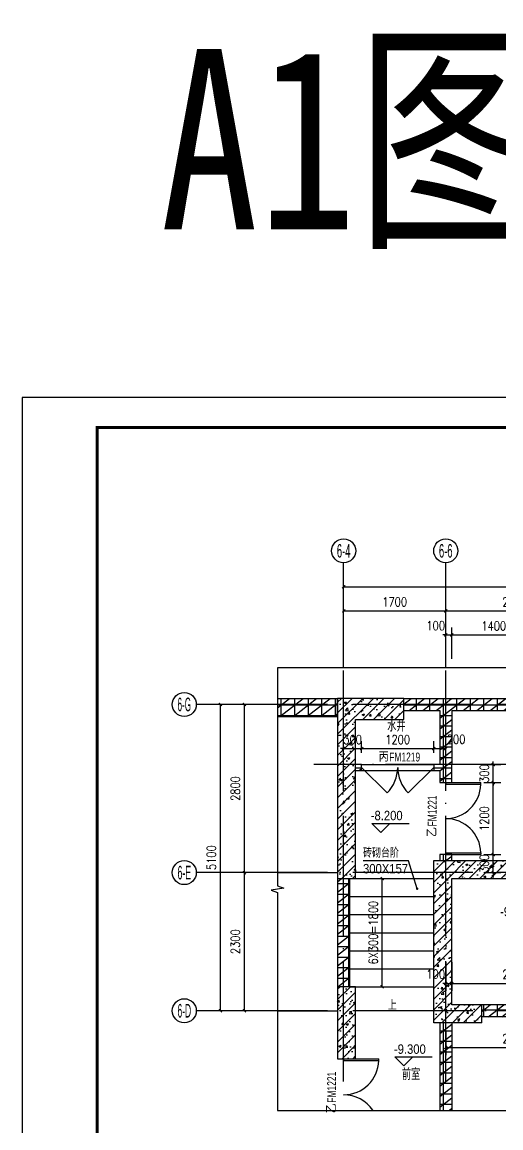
# Model space of a CAD drawing. Extents: x 718358 to 1668613, y -348838 to -159582.
# Drawn here: x 718358 to 726332, y -183443 to -165032 of the extents above; entities that cross this region are included whole.
import ezdxf
from ezdxf.enums import TextEntityAlignment as Align

# ---------------------------------------------------------------- set-up
doc = ezdxf.new("R2010")
doc.units = 0
doc.header["$LTSCALE"] = 1000
doc.linetypes.add('DOTE', pattern=[2.42, 2, -0.2, 0.02, -0.2])
for name, color, linetype in [('00-楼栋', 2, 'Continuous'), ('建-图框', 4, 'Continuous'), ('建-墙体', 2, 'Continuous'), ('建-尺寸', 73, 'Continuous'), ('建-引出', 3, 'Continuous'), ('建-影线', 8, 'Continuous'), ('建-房间名', 7, 'Continuous'), ('建-柱子', 6, 'Continuous'), ('建-标高', 3, 'Continuous'), ('建-楼梯', 4, 'Continuous'), ('建-符号', 3, 'Continuous'), ('建-符号说明', 7, 'Continuous'), ('建-轴标', 3, 'Continuous'), ('建-轴网', 14, 'DOTE'), ('建-门', 4, 'Continuous'), ('建-门窗', 4, 'Continuous'), ('建-门窗-编号', 7, 'Continuous')]:
    doc.layers.add(name, color=color, linetype=linetype)
doc.styles.add('-黑体', font='simhei.ttf', dxfattribs={"width": 0.8})
doc.styles.add('_TCH_AXIS', font='gt宽度调整.shx', dxfattribs={"bigfont": 'gt国标汉字.shx'})
doc.styles.add('_TCH_DIM', font='gt单线西文.shx', dxfattribs={"width": 0.8, "bigfont": 'gt单线中文.shx'})
doc.styles.add('_TCH_WINDOW', font='gt单线西文.shx', dxfattribs={"height": 3.5, "bigfont": 'gt单线中文.shx'})
doc.styles.add('DIM_FONT', font='SIMPLEX.shx', dxfattribs={"width": 0.8, "bigfont": 'GBCBIG.shx'})
doc.dimstyles.new('DIMN50', dxfattribs={"dimscale": 0.5, "dimtxt": 300, "dimasz": 100, "dimexe": 250, "dimexo": 300, "dimgap": 150, "dimtad": 1, "dimdec": 0, "dimzin": 0, "dimdsep": 46, "dimtxsty": 'DIM_FONT', "dimblk": 'ARCHTICK', "dimcen": 0.09, "dimdle": 1, "dimclrt": 7, "dimazin": 2, "dimtfac": 1, "dimtdec": 0, "dimtix": 1, "dimtmove": 2, "dimatfit": 3, "dimldrblk": 'ARCHTICK', "dimfxl": 1, "dimtolj": 1, "dimtzin": 0, "dimarcsym": 0})
pattern_1 = [(45, (0, 0), (-88.388348, 88.388348), []), (50, (0, 0), (358.63009, -31.37607), [37.5, -412.5]), (355, (0, 0), (-69.37567, 376.09607), [30, -330]), (100.4514, (29.9, -2.6), (289.25469, 344.71977), [31.8701, -350.57106]), (46.1842, (0, 100), (533.62052, -82.7595), [56.25, -618.75]), (96.6356, (44.47, 93.1), (467.33135, 487.05894), [47.80514, -525.8565]), (351.1842, (0, 100), (467.33097, 487.0593), [45, -495]), (21, (50, 75), (298.45353, -201.30945), [37.5, -412.5]), (326, (50, 75), (121.65767, 362.57502), [30, -330]), (71.4514, (74.87, 58.22), (420.11131, 161.26525), [31.8701, -350.57106]), (37.5, (0, 0), (6.079928, 166.446927), [0, -326, 0, -335, 0, -331.25]), (7.5, (0, 0), (131.53477, 197.205856), [0, -191, 0, -318.5, 0, -126.25]), (327.5, (-111.5, 0), (266.911218, -11.277436), [0, -125, 0, -390, 0, -517.5]), (317.5, (-161.5, 0), (291.593085, 50.05249), [0, -162.5, 0, -259, 0, -367.5])]
pattern_2 = [(0, (0, 0), (0, 175), []), (37.875, (200, 0), (-84.807639, 109.038328), []), (90, (200, 0), (-225, 1e-14), [])]

# ---------------------------------------------------------------- blocks, each defined once
blk = doc.blocks.new('_ArchTick')
at = {"color": 0, "linetype": 'ByBlock', "const_width": 0.4}
blk.add_lwpolyline([(-0.5, -0.5), (0.5, 0.5)], dxfattribs=at)
blk = doc.blocks.new('*D835')
at = {"layer": 'Defpoints', "color": 0, "transparency": 16777216}
for p in [(724013, -177127), (723713, -177347), (724013, -177347)]:
    blk.add_point(p, dxfattribs=at)
at = {"layer": '建-尺寸', "color": 0, "lineweight": -2, "transparency": 16777216}
for p, q in [((723713, -177197), (723713, -177002)), ((724013, -177197), (724013, -177002)), ((723713, -177127), (723663, -177127)), ((723713, -177127), (724013, -177127)), ((724013, -177127), (724063, -177127))]:
    blk.add_line(p, q, dxfattribs=at)
at = {"layer": '建-尺寸', "color": 0, "lineweight": -2, "transparency": 16777216, "xscale": 50, "yscale": 50, "zscale": 50}
blk.add_blockref('_ArchTick', (723713, -177127), dxfattribs=at)
at = {"layer": '建-尺寸', "color": 0, "lineweight": -2, "transparency": 16777216, "xscale": 50, "yscale": 50, "zscale": 50, "rotation": 180}
blk.add_blockref('_ArchTick', (724013, -177127), dxfattribs=at)
at = {"layer": '建-尺寸', "color": 7, "transparency": 16777216, "insert": (723863, -176977), "char_height": 150, "attachment_point": 5, "style": 'DIM_FONT'}
blk.add_mtext('\\A1;300', dxfattribs=at)
blk = doc.blocks.new('*D836')
at = {"layer": 'Defpoints', "color": 0, "transparency": 16777216}
for p in [(725213, -177127), (724013, -177347), (725213, -177347)]:
    blk.add_point(p, dxfattribs=at)
at = {"layer": '建-尺寸', "color": 0, "lineweight": -2, "transparency": 16777216}
for p, q in [((724013, -177197), (724013, -177002)), ((725213, -177197), (725213, -177002)), ((724012, -177127), (725213, -177127))]:
    blk.add_line(p, q, dxfattribs=at)
at = {"layer": '建-尺寸', "color": 0, "lineweight": -2, "transparency": 16777216, "xscale": 50, "yscale": 50, "zscale": 50, "rotation": 180}
blk.add_blockref('_ArchTick', (724013, -177127), dxfattribs=at)
at = {"layer": '建-尺寸', "color": 0, "lineweight": -2, "transparency": 16777216, "xscale": 50, "yscale": 50, "zscale": 50}
blk.add_blockref('_ArchTick', (725213, -177127), dxfattribs=at)
at = {"layer": '建-尺寸', "color": 7, "transparency": 16777216, "insert": (724613, -176977), "char_height": 150, "attachment_point": 5, "style": 'DIM_FONT'}
blk.add_mtext('\\A1;1200', dxfattribs=at)
blk = doc.blocks.new('*D837')
at = {"layer": 'Defpoints', "color": 0, "transparency": 16777216}
for p in [(725413, -177127), (725213, -177347), (725413, -177347)]:
    blk.add_point(p, dxfattribs=at)
at = {"layer": '建-尺寸', "color": 0, "lineweight": -2, "transparency": 16777216}
for p, q in [((725213, -177197), (725213, -177002)), ((725413, -177197), (725413, -177002)), ((725212, -177127), (725413, -177127))]:
    blk.add_line(p, q, dxfattribs=at)
at = {"layer": '建-尺寸', "color": 0, "lineweight": -2, "transparency": 16777216, "xscale": 50, "yscale": 50, "zscale": 50, "rotation": 180}
blk.add_blockref('_ArchTick', (725213, -177127), dxfattribs=at)
at = {"layer": '建-尺寸', "color": 0, "lineweight": -2, "transparency": 16777216, "xscale": 50, "yscale": 50, "zscale": 50}
blk.add_blockref('_ArchTick', (725413, -177127), dxfattribs=at)
at = {"layer": '建-尺寸', "color": 7, "transparency": 16777216, "insert": (725586, -176972), "char_height": 150, "attachment_point": 5, "style": 'DIM_FONT'}
blk.add_mtext('\\A1;200', dxfattribs=at)
blk = doc.blocks.new('*D846')
at = {"layer": 'Defpoints', "color": 0, "transparency": 16777216}
for p in [(734613, -174435), (723713, -175606), (734613, -175606)]:
    blk.add_point(p, dxfattribs=at)
at = {"layer": '建-尺寸', "color": 0, "lineweight": -2, "transparency": 16777216}
for p, q in [((723713, -175456), (723713, -174310)), ((734613, -175456), (734613, -174310)), ((723712, -174435), (734614, -174435))]:
    blk.add_line(p, q, dxfattribs=at)
at = {"layer": '建-尺寸', "color": 0, "lineweight": -2, "transparency": 16777216, "xscale": 50, "yscale": 50, "zscale": 50, "rotation": 180}
blk.add_blockref('_ArchTick', (723713, -174435), dxfattribs=at)
at = {"layer": '建-尺寸', "color": 0, "lineweight": -2, "transparency": 16777216, "xscale": 50, "yscale": 50, "zscale": 50}
blk.add_blockref('_ArchTick', (734613, -174435), dxfattribs=at)
at = {"layer": '建-尺寸', "color": 7, "transparency": 16777216, "insert": (729163, -174285), "char_height": 150, "attachment_point": 5, "style": 'DIM_FONT'}
blk.add_mtext('\\A1;10900', dxfattribs=at)
blk = doc.blocks.new('*D852')
at = {"layer": 'Defpoints', "color": 0, "transparency": 16777216}
for p in [(726913, -175235), (725513, -175785), (726913, -175785)]:
    blk.add_point(p, dxfattribs=at)
at = {"layer": '建-尺寸', "color": 0, "lineweight": -2, "transparency": 16777216}
for p, q in [((725512, -175235), (726913, -175235)), ((725513, -175635), (725513, -175110)), ((726913, -175635), (726913, -175110))]:
    blk.add_line(p, q, dxfattribs=at)
at = {"layer": '建-尺寸', "color": 0, "lineweight": -2, "transparency": 16777216, "xscale": 50, "yscale": 50, "zscale": 50, "rotation": 180}
blk.add_blockref('_ArchTick', (725513, -175235), dxfattribs=at)
at = {"layer": '建-尺寸', "color": 0, "lineweight": -2, "transparency": 16777216, "xscale": 50, "yscale": 50, "zscale": 50}
blk.add_blockref('_ArchTick', (726913, -175235), dxfattribs=at)
at = {"layer": '建-尺寸', "color": 7, "transparency": 16777216, "insert": (726213, -175085), "char_height": 150, "attachment_point": 5, "style": 'DIM_FONT'}
blk.add_mtext('\\A1;1400', dxfattribs=at)
blk = doc.blocks.new('*D853')
at = {"layer": 'Defpoints', "color": 0, "transparency": 16777216}
for p in [(725513, -175235), (725413, -175785), (725513, -175785)]:
    blk.add_point(p, dxfattribs=at)
at = {"layer": '建-尺寸', "color": 0, "lineweight": -2, "transparency": 16777216}
for p, q in [((725413, -175235), (725363, -175235)), ((725413, -175635), (725413, -175110)), ((725413, -175235), (725513, -175235)), ((725513, -175635), (725513, -175110)), ((725513, -175235), (725563, -175235))]:
    blk.add_line(p, q, dxfattribs=at)
at = {"layer": '建-尺寸', "color": 0, "lineweight": -2, "transparency": 16777216, "xscale": 50, "yscale": 50, "zscale": 50}
blk.add_blockref('_ArchTick', (725413, -175235), dxfattribs=at)
at = {"layer": '建-尺寸', "color": 0, "lineweight": -2, "transparency": 16777216, "xscale": 50, "yscale": 50, "zscale": 50, "rotation": 180}
blk.add_blockref('_ArchTick', (725513, -175235), dxfattribs=at)
at = {"layer": '建-尺寸', "color": 7, "transparency": 16777216, "insert": (725246, -175080), "char_height": 150, "attachment_point": 5, "style": 'DIM_FONT'}
blk.add_mtext('\\A1;100', dxfattribs=at)
blk = doc.blocks.new('*D854')
at = {"layer": 'Defpoints', "color": 0, "transparency": 16777216}
for p in [(722060, -179193), (722559, -179193), (722559, -181493)]:
    blk.add_point(p, dxfattribs=at)
at = {"layer": '建-尺寸', "color": 0, "lineweight": -2, "transparency": 16777216}
for p, q in [((722409, -179193), (721935, -179193)), ((722060, -181493), (722060, -179192)), ((722409, -181493), (721935, -181493))]:
    blk.add_line(p, q, dxfattribs=at)
at = {"layer": '建-尺寸', "color": 0, "lineweight": -2, "transparency": 16777216, "xscale": 50, "yscale": 50, "zscale": 50}
for p, rotation in [((722060, -179193), 90), ((722060, -181493), 270)]:
    blk.add_blockref('_ArchTick', p, dxfattribs=dict(at, rotation=rotation))
at = {"layer": '建-尺寸', "color": 7, "transparency": 16777216, "insert": (721910, -180343), "char_height": 150, "attachment_point": 5, "rotation": 90, "style": 'DIM_FONT'}
blk.add_mtext('\\A1;2300', dxfattribs=at)
blk = doc.blocks.new('*D855')
at = {"layer": 'Defpoints', "color": 0, "transparency": 16777216}
for p in [(722060, -176393), (722559, -176393), (722559, -179193)]:
    blk.add_point(p, dxfattribs=at)
at = {"layer": '建-尺寸', "color": 0, "lineweight": -2, "transparency": 16777216}
for p, q in [((722409, -176393), (721935, -176393)), ((722060, -179193), (722060, -176392)), ((722409, -179193), (721935, -179193))]:
    blk.add_line(p, q, dxfattribs=at)
at = {"layer": '建-尺寸', "color": 0, "lineweight": -2, "transparency": 16777216, "xscale": 50, "yscale": 50, "zscale": 50}
for p, rotation in [((722060, -176393), 90), ((722060, -179193), 270)]:
    blk.add_blockref('_ArchTick', p, dxfattribs=dict(at, rotation=rotation))
at = {"layer": '建-尺寸', "color": 7, "transparency": 16777216, "insert": (721910, -177793), "char_height": 150, "attachment_point": 5, "rotation": 90, "style": 'DIM_FONT'}
blk.add_mtext('\\A1;2800', dxfattribs=at)
blk = doc.blocks.new('*D873')
at = {"layer": 'Defpoints', "color": 0, "transparency": 16777216}
for p in [(725896, -178893), (726205, -178893), (725896, -179193)]:
    blk.add_point(p, dxfattribs=at)
at = {"layer": '建-尺寸', "color": 0, "lineweight": -2, "transparency": 16777216}
for p, q in [((726046, -178893), (726330, -178893)), ((726205, -178893), (726205, -178843)), ((726205, -179193), (726205, -178893)), ((726046, -179193), (726330, -179193)), ((726205, -179193), (726205, -179243))]:
    blk.add_line(p, q, dxfattribs=at)
at = {"layer": '建-尺寸', "color": 0, "lineweight": -2, "transparency": 16777216, "xscale": 50, "yscale": 50, "zscale": 50}
for p, rotation in [((726205, -178893), 270), ((726205, -179193), 90)]:
    blk.add_blockref('_ArchTick', p, dxfattribs=dict(at, rotation=rotation))
at = {"layer": '建-尺寸', "color": 7, "transparency": 16777216, "insert": (726055, -179043), "char_height": 150, "attachment_point": 5, "rotation": 90, "style": 'DIM_FONT'}
blk.add_mtext('\\A1;300', dxfattribs=at)
blk = doc.blocks.new('*D874')
at = {"layer": 'Defpoints', "color": 0, "transparency": 16777216}
for p in [(725896, -177693), (726205, -177693), (725896, -178893)]:
    blk.add_point(p, dxfattribs=at)
at = {"layer": '建-尺寸', "color": 0, "lineweight": -2, "transparency": 16777216}
for p, q in [((726046, -177693), (726330, -177693)), ((726205, -178893), (726205, -177692)), ((726046, -178893), (726330, -178893))]:
    blk.add_line(p, q, dxfattribs=at)
at = {"layer": '建-尺寸', "color": 0, "lineweight": -2, "transparency": 16777216, "xscale": 50, "yscale": 50, "zscale": 50}
for p, rotation in [((726205, -177693), 90), ((726205, -178893), 270)]:
    blk.add_blockref('_ArchTick', p, dxfattribs=dict(at, rotation=rotation))
at = {"layer": '建-尺寸', "color": 7, "transparency": 16777216, "insert": (726055, -178293), "char_height": 150, "attachment_point": 5, "rotation": 90, "style": 'DIM_FONT'}
blk.add_mtext('\\A1;1200', dxfattribs=at)
blk = doc.blocks.new('*D875')
at = {"layer": 'Defpoints', "color": 0, "transparency": 16777216}
for p in [(725896, -177393), (726205, -177393), (725896, -177693)]:
    blk.add_point(p, dxfattribs=at)
at = {"layer": '建-尺寸', "color": 0, "lineweight": -2, "transparency": 16777216}
for p, q in [((726046, -177393), (726330, -177393)), ((726205, -177393), (726205, -177343)), ((726205, -177693), (726205, -177393)), ((726046, -177693), (726330, -177693)), ((726205, -177693), (726205, -177743))]:
    blk.add_line(p, q, dxfattribs=at)
at = {"layer": '建-尺寸', "color": 0, "lineweight": -2, "transparency": 16777216, "xscale": 50, "yscale": 50, "zscale": 50}
for p, rotation in [((726205, -177393), 270), ((726205, -177693), 90)]:
    blk.add_blockref('_ArchTick', p, dxfattribs=dict(at, rotation=rotation))
at = {"layer": '建-尺寸', "color": 7, "transparency": 16777216, "insert": (726055, -177543), "char_height": 150, "attachment_point": 5, "rotation": 90, "style": 'DIM_FONT'}
blk.add_mtext('\\A1;300', dxfattribs=at)
blk = doc.blocks.new('*D883')
at = {"layer": 'Defpoints', "color": 0, "transparency": 16777216}
for p in [(725413, -181693), (727713, -181693), (727713, -182106)]:
    blk.add_point(p, dxfattribs=at)
at = {"layer": '建-尺寸', "color": 0, "lineweight": -2, "transparency": 16777216}
for p, q in [((725413, -181843), (725413, -182231)), ((727713, -181843), (727713, -182231)), ((725412, -182106), (727713, -182106))]:
    blk.add_line(p, q, dxfattribs=at)
at = {"layer": '建-尺寸', "color": 0, "lineweight": -2, "transparency": 16777216, "xscale": 50, "yscale": 50, "zscale": 50, "rotation": 180}
blk.add_blockref('_ArchTick', (725413, -182106), dxfattribs=at)
at = {"layer": '建-尺寸', "color": 0, "lineweight": -2, "transparency": 16777216, "xscale": 50, "yscale": 50, "zscale": 50}
blk.add_blockref('_ArchTick', (727713, -182106), dxfattribs=at)
at = {"layer": '建-尺寸', "color": 7, "transparency": 16777216, "insert": (726563, -181956), "char_height": 150, "attachment_point": 5, "style": 'DIM_FONT'}
blk.add_mtext('\\A1;2300', dxfattribs=at)
blk = doc.blocks.new('*D974')
at = {"layer": 'Defpoints', "color": 0, "transparency": 16777216}
for p in [(724072, -179293), (724355, -179293), (724072, -181093)]:
    blk.add_point(p, dxfattribs=at)
at = {"layer": '建-尺寸', "color": 0, "lineweight": -2, "transparency": 16777216}
for p, q in [((724222, -179293), (724480, -179293)), ((724355, -181093), (724355, -179292)), ((724222, -181093), (724480, -181093))]:
    blk.add_line(p, q, dxfattribs=at)
at = {"layer": '建-尺寸', "color": 0, "lineweight": -2, "transparency": 16777216, "xscale": 50, "yscale": 50, "zscale": 50}
for p, rotation in [((724355, -179293), 90), ((724355, -181093), 270)]:
    blk.add_blockref('_ArchTick', p, dxfattribs=dict(at, rotation=rotation))
at = {"layer": '建-尺寸', "color": 7, "transparency": 16777216, "insert": (724205, -180193), "char_height": 150, "attachment_point": 5, "rotation": 90, "style": 'DIM_FONT'}
blk.add_mtext('\\A1;6X300=1800', dxfattribs=at)
blk = doc.blocks.new('*D980')
at = {"layer": 'Defpoints', "color": 0, "transparency": 16777216}
for p in [(725413, -180532), (725513, -180532), (725513, -181038)]:
    blk.add_point(p, dxfattribs=at)
at = {"layer": '建-尺寸', "color": 0, "lineweight": -2, "transparency": 16777216}
for p, q in [((725413, -180682), (725413, -181163)), ((725513, -180682), (725513, -181163)), ((725413, -181038), (725363, -181038)), ((725413, -181038), (725513, -181038)), ((725513, -181038), (725563, -181038))]:
    blk.add_line(p, q, dxfattribs=at)
at = {"layer": '建-尺寸', "color": 0, "lineweight": -2, "transparency": 16777216, "xscale": 50, "yscale": 50, "zscale": 50}
blk.add_blockref('_ArchTick', (725413, -181038), dxfattribs=at)
at = {"layer": '建-尺寸', "color": 0, "lineweight": -2, "transparency": 16777216, "xscale": 50, "yscale": 50, "zscale": 50, "rotation": 180}
blk.add_blockref('_ArchTick', (725513, -181038), dxfattribs=at)
at = {"layer": '建-尺寸', "color": 7, "transparency": 16777216, "insert": (725246, -180883), "char_height": 150, "attachment_point": 5, "style": 'DIM_FONT'}
blk.add_mtext('\\A1;100', dxfattribs=at)
blk = doc.blocks.new('*D981')
at = {"layer": 'Defpoints', "color": 0, "transparency": 16777216}
for p in [(725513, -180532), (727613, -180532), (727613, -181038)]:
    blk.add_point(p, dxfattribs=at)
at = {"layer": '建-尺寸', "color": 0, "lineweight": -2, "transparency": 16777216}
for p, q in [((725513, -180682), (725513, -181163)), ((727613, -180682), (727613, -181163)), ((725512, -181038), (727613, -181038))]:
    blk.add_line(p, q, dxfattribs=at)
at = {"layer": '建-尺寸', "color": 0, "lineweight": -2, "transparency": 16777216, "xscale": 50, "yscale": 50, "zscale": 50, "rotation": 180}
blk.add_blockref('_ArchTick', (725513, -181038), dxfattribs=at)
at = {"layer": '建-尺寸', "color": 0, "lineweight": -2, "transparency": 16777216, "xscale": 50, "yscale": 50, "zscale": 50}
blk.add_blockref('_ArchTick', (727613, -181038), dxfattribs=at)
at = {"layer": '建-尺寸', "color": 7, "transparency": 16777216, "insert": (726563, -180888), "char_height": 150, "attachment_point": 5, "style": 'DIM_FONT'}
blk.add_mtext('\\A1;2100', dxfattribs=at)
blk = doc.blocks.new('*D1055')
at = {"layer": 'Defpoints', "color": 0, "transparency": 16777216}
for p in [(721660, -176393), (722259, -176393), (722259, -181493)]:
    blk.add_point(p, dxfattribs=at)
at = {"layer": '建-尺寸', "color": 0, "lineweight": -2, "transparency": 16777216}
for p, q in [((722109, -176393), (721535, -176393)), ((721660, -181493), (721660, -176392)), ((722109, -181493), (721535, -181493))]:
    blk.add_line(p, q, dxfattribs=at)
at = {"layer": '建-尺寸', "color": 0, "lineweight": -2, "transparency": 16777216, "xscale": 50, "yscale": 50, "zscale": 50}
for p, rotation in [((721660, -176393), 90), ((721660, -181493), 270)]:
    blk.add_blockref('_ArchTick', p, dxfattribs=dict(at, rotation=rotation))
at = {"layer": '建-尺寸', "color": 7, "transparency": 16777216, "insert": (721510, -178943), "char_height": 150, "attachment_point": 5, "rotation": 90, "style": 'DIM_FONT'}
blk.add_mtext('\\A1;5100', dxfattribs=at)
blk = doc.blocks.new('*D1059')
at = {"layer": 'Defpoints', "color": 0, "transparency": 16777216}
for p in [(727713, -174835), (725413, -175785), (727713, -175785)]:
    blk.add_point(p, dxfattribs=at)
at = {"layer": '建-尺寸', "color": 0, "lineweight": -2, "transparency": 16777216}
for p, q in [((725413, -175635), (725413, -174710)), ((727713, -175635), (727713, -174710)), ((725412, -174835), (727713, -174835))]:
    blk.add_line(p, q, dxfattribs=at)
at = {"layer": '建-尺寸', "color": 0, "lineweight": -2, "transparency": 16777216, "xscale": 50, "yscale": 50, "zscale": 50, "rotation": 180}
blk.add_blockref('_ArchTick', (725413, -174835), dxfattribs=at)
at = {"layer": '建-尺寸', "color": 0, "lineweight": -2, "transparency": 16777216, "xscale": 50, "yscale": 50, "zscale": 50}
blk.add_blockref('_ArchTick', (727713, -174835), dxfattribs=at)
at = {"layer": '建-尺寸', "color": 7, "transparency": 16777216, "insert": (726563, -174685), "char_height": 150, "attachment_point": 5, "style": 'DIM_FONT'}
blk.add_mtext('\\A1;2300', dxfattribs=at)
blk = doc.blocks.new('*D1060')
at = {"layer": 'Defpoints', "color": 0, "transparency": 16777216}
for p in [(725413, -174835), (723713, -175785), (725413, -175785)]:
    blk.add_point(p, dxfattribs=at)
at = {"layer": '建-尺寸', "color": 0, "lineweight": -2, "transparency": 16777216}
for p, q in [((723713, -175635), (723713, -174710)), ((725413, -175635), (725413, -174710)), ((723712, -174835), (725413, -174835))]:
    blk.add_line(p, q, dxfattribs=at)
at = {"layer": '建-尺寸', "color": 0, "lineweight": -2, "transparency": 16777216, "xscale": 50, "yscale": 50, "zscale": 50, "rotation": 180}
blk.add_blockref('_ArchTick', (723713, -174835), dxfattribs=at)
at = {"layer": '建-尺寸', "color": 0, "lineweight": -2, "transparency": 16777216, "xscale": 50, "yscale": 50, "zscale": 50}
blk.add_blockref('_ArchTick', (725413, -174835), dxfattribs=at)
at = {"layer": '建-尺寸', "color": 7, "transparency": 16777216, "insert": (724563, -174685), "char_height": 150, "attachment_point": 5, "style": 'DIM_FONT'}
blk.add_mtext('\\A1;1700', dxfattribs=at)

msp = doc.modelspace()

# ---------------------------------------------------------------- hatches: boundary and pattern name
at = {"layer": '建-影线'}
h = msp.add_hatch(dxfattribs=at)
h.set_pattern_fill('空心砖', color=256, scale=50, style=0)
h.set_pattern_definition(pattern_2)
h.paths.add_polyline_path([(723612.8, -176592.7), (723612.8, -176292.7), (722609.5, -176292.7), (722609.5, -176592.7)])
h = msp.add_hatch(dxfattribs=at)
h.set_pattern_fill('钢筋混凝土', color=256, scale=50, style=0)
h.set_pattern_definition(pattern_1)
h.paths.add_polyline_path([(724712.8, -176292.7), (723612.8, -176292.7), (723612.8, -179292.7), (723912.8, -179292.7), (723912.8, -176642.7), (724712.8, -176642.7)])
h = msp.add_hatch(dxfattribs=at)
h.set_pattern_fill('空心砖', color=256, scale=50, style=0)
h.set_pattern_definition(pattern_2)
h.paths.add_polyline_path([(724712.8, -176292.7), (724712.8, -176492.7), (725312.8, -176492.7), (725412.8, -176426), (725412.8, -176292.7)])
h = msp.add_hatch(dxfattribs=at)
h.set_pattern_fill('空心砖', color=256, scale=50, style=0)
h.set_pattern_definition(pattern_2)
h.paths.add_polyline_path([(725412.8, -176426), (725512.8, -176492.7), (732212.8, -176492.7), (732312.8, -176426), (732312.8, -176292.7), (725412.8, -176292.7)])
h = msp.add_hatch(dxfattribs=at)
h.set_pattern_fill('空心砖', color=256, scale=50, style=0)
h.set_pattern_definition(pattern_2)
h.paths.add_polyline_path([(725412.8, -176426), (725312.8, -176492.7), (725312.8, -177392.7), (725379.5, -177426), (725512.8, -177392.7), (725512.8, -176492.7)])
h = msp.add_hatch(dxfattribs=at)
h.set_pattern_fill('空心砖', color=256, scale=50, style=0)
h.set_pattern_definition(pattern_2)
h.paths.add_polyline_path([(723912.8, -177392.7), (723912.8, -177492.7), (724012.8, -177492.7), (724012.8, -177392.7)])
h = msp.add_hatch(dxfattribs=at)
h.set_pattern_fill('空心砖', color=256, scale=50, style=0)
h.set_pattern_definition(pattern_2)
h.paths.add_polyline_path([(725312.8, -177392.7), (725212.8, -177392.7), (725212.8, -177492.7), (725312.8, -177492.7), (725379.5, -177426)])
h = msp.add_hatch(dxfattribs=at)
h.set_pattern_fill('空心砖', color=256, scale=50, style=0)
h.set_pattern_definition(pattern_2)
h.paths.add_polyline_path([(725312.8, -177492.7), (725312.8, -177692.9), (725512.8, -177692.9), (725512.8, -177392.7), (725379.5, -177426)])
h = msp.add_hatch(dxfattribs=at)
h.set_pattern_fill('空心砖', color=256, scale=50, style=0)
h.set_pattern_definition(pattern_2)
h.paths.add_polyline_path([(725512.8, -178992.9), (725512.8, -178892.9), (725312.8, -178892.9), (725312.8, -178992.9)])
h = msp.add_hatch(dxfattribs=at)
h.set_pattern_fill('钢筋混凝土', color=256, scale=50, style=0)
h.set_pattern_definition(pattern_1)
h.paths.add_polyline_path([(725212.8, -181692.9), (725512.8, -181392.9), (725512.8, -179292.9), (725212.8, -178992.9)])
h = msp.add_hatch(dxfattribs=at)
h.set_pattern_fill('钢筋混凝土', color=256, scale=50, style=0)
h.set_pattern_definition(pattern_1)
h.paths.add_polyline_path([(725212.8, -178992.9), (725512.8, -179292.9), (727612.8, -179292.9), (727712.9, -179192.9), (727713.1, -178992.9)])
h = msp.add_hatch(dxfattribs=at)
h.set_pattern_fill('空心砖', color=256, scale=50, style=0)
h.set_pattern_definition(pattern_2)
h.paths.add_polyline_path([(723812.8, -179292.7), (723612.8, -179292.7), (723612.8, -181092.7), (723812.8, -181092.7)])
h = msp.add_hatch(dxfattribs=at)
h.set_pattern_fill('钢筋混凝土', color=256, scale=50, style=0)
h.set_pattern_definition(pattern_1)
h.paths.add_polyline_path([(723912.8, -181092.7), (723612.8, -181092.7), (723612.8, -182292.7), (723912.8, -182292.7)])
h = msp.add_hatch(dxfattribs=at)
h.set_pattern_fill('钢筋混凝土', color=256, scale=50, style=0)
h.set_pattern_definition(pattern_1)
h.paths.add_polyline_path([(726012.8, -181392.9), (725512.8, -181392.9), (725212.8, -181692.9), (726012.8, -181692.9)])
h = msp.add_hatch(dxfattribs=at)
h.set_pattern_fill('空心砖', color=256, scale=50, style=0)
h.set_pattern_definition(pattern_2)
h.paths.add_polyline_path([(727112.8, -181592.9), (727112.8, -181392.9), (726012.8, -181392.9), (726012.8, -181592.9)])
h = msp.add_hatch(dxfattribs=at)
h.set_pattern_fill('空心砖', color=256, scale=50, style=0)
h.set_pattern_definition(pattern_2)
h.paths.add_polyline_path([(725512.8, -181692.9), (725312.8, -181692.9), (725312.8, -183150.8), (725512.8, -183150.8)])

# ---------------------------------------------------------------- linework, layer by layer
at = {"layer": '建-图框'}
msp.add_lwpolyline([(718358.1, -200980.7), (760408.1, -200980.7), (760408.1, -171280.7), (718358.1, -171280.7)], close=True, dxfattribs=at)
at = {"layer": '建-图框', "const_width": 50}
msp.add_lwpolyline([(719608.1, -200480.7), (759908.1, -200480.7), (759908.1, -171780.7), (719608.1, -171780.7)], close=True, dxfattribs=at)
at = {"layer": '建-墙体'}
for p, q in [((722609.5, -176292.7), (723612.8, -176292.7)), ((724712.8, -176292.7), (725412.8, -176292.7)), ((725412.8, -176292.7), (732312.8, -176292.7)), ((724712.8, -176492.7), (725312.8, -176492.7)), ((725312.8, -176492.7), (725312.8, -177392.7)), ((725512.8, -176492.7), (725512.8, -177392.7)), ((725512.8, -176492.7), (732212.8, -176492.7)), ((722609.5, -176592.7), (723612.8, -176592.7)), ((724012.8, -177392.7), (723912.8, -177392.7)), ((724012.8, -177492.7), (724012.8, -177392.7)), ((725312.8, -177392.7), (725212.8, -177392.7)), ((725212.8, -177392.7), (725212.8, -177492.7)), ((725512.8, -177692.9), (725512.8, -177392.7)), ((723912.8, -177492.7), (724012.8, -177492.7)), ((725212.8, -177492.7), (725312.8, -177492.7)), ((725312.8, -177492.7), (725312.8, -177692.9)), ((725312.8, -177692.9), (725512.8, -177692.9)), ((725512.8, -178892.9), (725312.8, -178892.9)), ((725312.8, -178892.9), (725312.8, -178992.9)), ((725512.8, -178992.9), (725512.8, -178892.9)), ((725312.8, -178992.9), (725512.8, -178992.9)), ((723612.8, -179292.7), (723612.8, -181092.7)), ((723812.8, -179292.7), (723812.8, -181092.7)), ((727112.8, -181392.9), (726012.8, -181392.9)), ((725312.8, -181692.9), (725312.8, -183150.8)), ((725512.8, -181692.9), (725512.8, -183150.8)), ((727112.8, -181592.9), (726012.8, -181592.9))]:
    msp.add_line(p, q, dxfattribs=at)
at = {"layer": '建-引出'}
for p, q in [((724793.7, -178996.2), (724036.3, -178996.2)), ((724938.2, -179461.5), (724793.7, -178996.2))]:
    msp.add_line(p, q, dxfattribs=at)
at = {"layer": '建-引出', "const_width": 20}
msp.add_lwpolyline([(724941.2, -179471.1, 1), (724935.3, -179452, 1)], format="xyb", close=True, dxfattribs=at)
at = {"layer": '建-柱子'}
for p, q in [((724712.8, -176292.7), (723612.8, -176292.7)), ((723612.8, -176292.7), (723612.8, -179292.7)), ((724712.8, -176642.7), (724712.8, -176292.7)), ((723912.8, -179292.7), (723912.8, -176642.7)), ((723912.8, -176642.7), (724712.8, -176642.7)), ((725212.8, -181692.9), (725212.8, -178992.9)), ((725212.8, -178992.9), (727713.1, -178992.9)), ((723612.8, -179292.7), (723912.8, -179292.7)), ((725512.8, -181392.9), (725512.8, -179292.9)), ((725512.8, -179292.9), (727612.8, -179292.9)), ((723912.8, -181092.7), (723612.8, -181092.7)), ((723612.8, -181092.7), (723612.8, -182292.7)), ((723912.8, -182292.7), (723912.8, -181092.7)), ((726012.8, -181392.9), (725512.8, -181392.9)), ((726012.8, -181692.9), (726012.8, -181392.9)), ((726012.8, -181692.9), (725212.8, -181692.9)), ((723612.8, -182292.7), (723912.8, -182292.7))]:
    msp.add_line(p, q, dxfattribs=at)
for points in [[(723612.8, -176592.7), (723612.8, -176292.7)], [(724712.8, -176492.7), (724712.8, -176292.7)]]:
    msp.add_lwpolyline(points, dxfattribs=at)
at = {"layer": '建-标高'}
for p, q in [((724330.2, -178523.9), (724180.2, -178373.9)), ((724180.2, -178373.9), (724803.5, -178373.9)), ((724330.2, -178523.9), (724480.2, -178373.9)), ((724716.2, -182412.3), (724566.2, -182262.3)), ((724566.2, -182262.3), (725189.5, -182262.3)), ((724716.2, -182412.3), (724866.2, -182262.3))]:
    msp.add_line(p, q, dxfattribs=at)
at = {"layer": '建-楼梯'}
for p, q in [((723812.1, -179292.7), (725212.8, -179292.7)), ((723813, -179592.7), (725212.8, -179592.7)), ((723813.9, -179892.7), (725212.8, -179892.7)), ((723814.7, -180192.7), (725212.8, -180192.7)), ((723812.8, -180492.7), (725212.8, -180492.7)), ((723812.8, -180792.7), (725212.8, -180792.7)), ((723812.8, -181092.7), (725212.8, -181092.7))]:
    msp.add_line(p, q, dxfattribs=at)
at = {"layer": '建-符号'}
for points in [[(722609.5, -175785), (722609.5, -179411.6), (722714.5, -179449.8), (722504.5, -179486.9), (722609.5, -179524.1), (722609.5, -183150.8)], [(735544.6, -175785), (729133.3, -175785), (729095.1, -175890), (729058.1, -175680), (729020.8, -175785), (722609.5, -175785)], [(722609.5, -183150.8), (729020.8, -183150.8), (729059, -183045.8), (729096.1, -183255.8), (729133.3, -183150.8), (735544.6, -183150.8)]]:
    msp.add_lwpolyline(points, dxfattribs=at)
msp.add_lwpolyline([(724513.3, -181198, 0, 0, 0), (724513.3, -179494.6, 40, 0, 0), (724513.3, -179344.6, 0, 0, 0)], format="xyseb", dxfattribs=at)
at = {"layer": '建-轴标'}
for p, q in [((723712.7, -175785), (723713.3, -174035)), ((725412.7, -175785), (725413.3, -174035)), ((722609.5, -176392.7), (721259.5, -176392.7)), ((722609.5, -179192.7), (721259.5, -179192.7)), ((722609.5, -181492.7), (721259.5, -181492.7))]:
    msp.add_line(p, q, dxfattribs=at)
for centre in [(723713.3, -173835), (725413.3, -173835), (721059.5, -176392.7), (721059.5, -179192.7), (721059.5, -181492.7)]:
    msp.add_circle(centre, 200, dxfattribs=at)
at = {"layer": '建-轴网'}
for p, q in [((723712.8, -182669.8), (723712.8, -175785)), ((725412.8, -182669.8), (725412.8, -175785)), ((735544.6, -176392.7), (722609.5, -176392.7)), ((726412.8, -177392.7), (723214.9, -177392.7)), ((735544.6, -179192.7), (722609.5, -179192.7)), ((735544.6, -181492.7), (722609.5, -181492.7))]:
    msp.add_line(p, q, dxfattribs=at)
at = {"layer": '建-门'}
for p, q in [((724012.8, -177392.7), (725212.8, -177392.7)), ((724012.8, -177442.7), (724437.1, -177867)), ((725212.8, -177442.7), (724788.5, -177867)), ((724012.8, -177492.7), (725212.8, -177492.7)), ((725412.8, -177692.9), (725997.8, -177692.9)), ((725412.8, -177692.9), (725412.8, -177722.9)), ((725412.8, -177722.9), (725997.8, -177722.9)), ((725997.8, -177722.9), (725997.8, -177692.9)), ((725412.8, -178862.9), (725997.8, -178862.9)), ((725412.8, -178892.9), (725412.8, -178862.9)), ((725412.8, -178892.9), (725997.8, -178892.9)), ((725997.8, -178862.9), (725997.8, -178892.9)), ((723712.8, -182292.7), (724297.8, -182292.7)), ((723712.8, -182292.7), (723712.8, -182322.7)), ((723712.8, -182322.7), (724297.8, -182322.7)), ((724297.8, -182322.7), (724297.8, -182292.7))]:
    msp.add_line(p, q, dxfattribs=at)
for centre, radius, start, end in [((724012.8, -177442.7), 600, 315, 0), ((725212.8, -177442.7), 600, 180, 225), ((725412.8, -177707.9), 585, 270, 358.53072), ((725412.8, -178877.9), 585, 1.46928, 90), ((723712.8, -182307.7), 585, 270.00007, 358.53078), ((723712.8, -183477.7), 585, 33.9775, 90.00007)]:
    msp.add_arc(centre, radius, start, end, dxfattribs=at)
at = {"layer": '建-门窗'}
for points in [[(722609.5, -179192.9), (723612.8, -179192.9)], [(722609.5, -181492.7), (723612.8, -181492.7)]]:
    msp.add_lwpolyline(points, dxfattribs=at)

# ---------------------------------------------------------------- texts
at = {"layer": '00-楼栋', "style": '-黑体', "width": 0.8}
msp.add_text('A1图框  1:50(打印时建-影线改色)', height=3000, dxfattribs=at).set_placement((720658.1, -168481.8))
at = {"layer": '建-房间名', "style": 'DIM_FONT', "width": 0.8}
for s, p in [('水井', (724437.8, -176845)), ('前室', (724681.1, -182644.8))]:
    msp.add_text(s, height=192.91, dxfattribs=at).set_placement(p)
at = {"layer": '建-标高', "style": '_TCH_DIM', "width": 0.888889}
for s, p in [('-8.200', (724164.5, -178321.4)), ('-9.600', (726317.7, -179921.1)), ('-9.300', (724550.5, -182209.8))]:
    msp.add_text(s, height=157.5, dxfattribs=at).set_placement(p)
at = {"layer": '建-符号说明', "style": '_TCH_DIM'}
for s, height, width, p in [('砖砌台阶', 143.31, 0.8, (724036.3, -178943.7)), ('300X157', 157.5, 0.888889, (724036.3, -179206.2)), ('上', 143.3, 0.8, (724451, -181478))]:
    msp.add_text(s, height=height, dxfattribs=dict(at, width=width)).set_placement(p)
at = {"layer": '建-轴标', "style": '_TCH_AXIS'}
for s, width, p, p2 in [('6-4', 0.344262, (723600.2, -173948.1), (723826.4, -173948.1)), ('6-6', 0.355932, (725300.2, -173948.1), (725526.4, -173948.1)), ('6-G', 0.344262, (720946.4, -176505.8), (721172.7, -176505.8)), ('6-E', 0.355932, (720946.4, -179305.8), (721172.7, -179305.8)), ('6-D', 0.35, (720946.4, -181605.8), (721172.7, -181605.8))]:
    msp.add_text(s, height=226.27, dxfattribs=dict(at, width=width)).set_placement(p, p2, align=Align.FIT)
at = {"layer": '建-门窗-编号', "style": '_TCH_WINDOW'}
for s, rotation, p in [('丙', 0, (724297.3, -177342.7)), ('乙', 90, (725262.8, -178598.4)), ('乙', 90.00007, (723587.8, -183198.2))]:
    msp.add_text(s, height=143.3, rotation=rotation, dxfattribs=at).set_placement(p)
at = {"layer": '建-门窗-编号', "style": '_TCH_WINDOW', "width": 0.705882}
for s, rotation, p in [('FM1219', 0, (724472.3, -177342.7)), ('FM1221', 90, (725262.8, -178423.4)), ('FM1221', 90.00007, (723587.8, -183023.2))]:
    msp.add_text(s, height=148.75, rotation=rotation, dxfattribs=at).set_placement(p)

# ---------------------------------------------------------------- dimensions: what is measured, and where the dimension line sits
at = {"layer": '建-尺寸'}
for p1, p2, distance, picture, middle in [((723712.8, -175606.3), (734613.1, -175606.3), 1171.3, '*D846', (729162.9, -174285)), ((723712.8, -175785), (725412.8, -175785), 950, '*D1060', (724562.8, -174685)), ((725412.8, -175785), (727712.9, -175785), 950, '*D1059', (726562.8, -174685)), ((725512.8, -175785), (726912.8, -175785), 550, '*D852', (726212.8, -175085)), ((722259.5, -181492.7), (722259.5, -176392.7), 600, '*D1055', (721509.5, -178942.7)), ((722559.5, -179192.7), (722559.5, -176392.7), 500, '*D855', (721909.5, -177792.7)), ((723712.8, -177346.9), (724012.8, -177346.9), 220.4, '*D835', (723862.8, -176976.5)), ((724012.8, -177346.9), (725212.8, -177346.9), 220.4, '*D836', (724612.8, -176976.5)), ((725896.1, -177692.7), (725896.1, -177392.7), -309.3, '*D875', (726055.4, -177542.7)), ((725896.1, -178892.7), (725896.1, -177692.7), -309.3, '*D874', (726055.4, -178292.7)), ((725896.1, -179192.7), (725896.1, -178892.7), -309.3, '*D873', (726055.4, -179042.7)), ((722559.5, -181492.7), (722559.5, -179192.7), 500, '*D854', (721909.5, -180342.7)), ((725512.8, -180532.5), (727612.8, -180532.5), -505.6, '*D981', (726562.8, -180888.1)), ((725412.8, -181692.9), (727712.8, -181692.9), -413.1, '*D883', (726562.8, -181955.9))]:
    dim = msp.add_aligned_dim(p1=p1, p2=p2, distance=distance, dimstyle='DIMN50', dxfattribs=at)
    dim.commit()
    dim.dimension.update_dxf_attribs({"geometry": picture, "text_midpoint": middle})
for base, p1, p2, picture, middle in [((725512.8, -175235), (725412.8, -175785), (725512.8, -175785), '*D853', (725246.2, -175080)), ((725412.8, -177126.5), (725212.8, -177346.9), (725412.8, -177346.9), '*D837', (725586.2, -176971.5)), ((725512.8, -181038.1), (725412.8, -180532.5), (725512.8, -180532.5), '*D980', (725246.2, -180883.1))]:
    dim = msp.add_linear_dim(base=base, p1=p1, p2=p2, angle=0, dimstyle='DIMN50', dxfattribs=at)
    dim.commit()
    dim.dimension.update_dxf_attribs({"geometry": picture, "text_midpoint": middle, "dimtype": 161})
dim = msp.add_aligned_dim(p1=(724072.1, -181092.7), p2=(724072.1, -179292.7), distance=-283.1, text='6X300=1800', dimstyle='DIMN50', dxfattribs=at)
dim.commit()
dim.dimension.update_dxf_attribs({"geometry": '*D974', "text_midpoint": (724205.3, -180192.7)})

doc.saveas('drawing.dxf')
